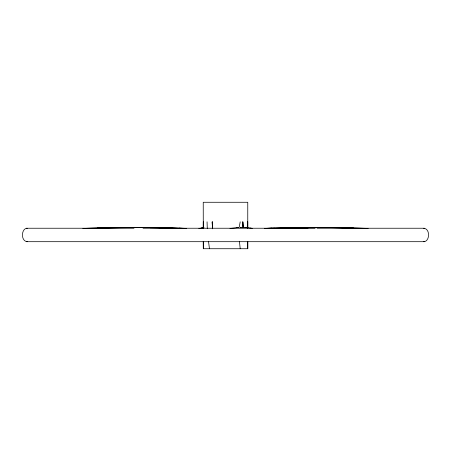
<?xml version="1.0" encoding="UTF-8"?>
<svg xmlns="http://www.w3.org/2000/svg" width="451" height="451" viewBox="0 0 451 451"><rect width="100%" height="100%" fill="white"/><g stroke="black" fill="none" stroke-linecap="round" stroke-linejoin="round"><path stroke-width="0.68" d="M247.746 228.172L247.762 221.847M203.277 228.172L203.238 202.273L247.762 202.273L247.762 228.071M203.26 228.589L203.311 221.847L203.328 228.736M247.255 228.144L247.441 221.847L247.56 227.868M239.199 227.327L240.203 221.847M242.458 227.394L240.157 227.422M198.829 228.46L203.931 227.62M202.048 227.817L201.755 227.89L203.886 227.62M133.992 228.24L26.586 228.24C20.836 229.418 21.073 241.713 27.308 241.567M423.692 228.364C429.938 228.206 430.153 240.496 424.414 241.691L26.586 241.691M229.971 228.46L238.37 227.496M237.976 227.518L236.239 227.693L238.669 227.496M240.524 227.422L240.975 227.394M264.404 228.426L271.868 228.065M267.798 228.448L274.62 228.178M83.029 228.409L131.117 227.422M83.029 228.437C116.403 227.152 149.828 227.062 183.202 228.448M280.81 227.986L292.575 227.699M282.89 228.426L315.136 228.437M290.489 227.98L292.575 227.935M97.523 227.964L131.117 227.62M292.575 227.586L265.087 228.431C299.351 226.802 333.695 227.276 367.971 228.409M294.666 227.552L310.395 227.394M300.93 227.445L286.312 227.67L300.93 227.518M126.348 227.53L150.07 227.546M112.04 227.62L121.578 227.518M302.283 227.53L310.395 227.445L302.959 227.53M300.93 227.422L329.422 227.592M143.035 228.24L307.965 228.24M317.008 228.24L424.414 228.24M203.271 241.719L203.311 248.726L247.762 248.726L247.762 241.719M319.883 227.422L367.971 228.437M331.468 227.637L353.477 227.964M331.468 227.541L338.96 227.62M155.629 227.575L185.913 228.431L150.07 227.422M150.07 227.766L176.38 228.426M243.1 227.355L242.807 221.847L243.089 227.389L248.478 227.744L252.148 228.46L250.559 228.138L251.579 228.336M179.132 228.065L186.596 228.426M423.692 241.567L424.414 241.691M26.586 228.24L27.308 228.364M208.525 241.251L209.433 248.726M239.43 241.251L240.203 248.726M242.807 221.847L243.083 227.389M207.054 221.847L207.285 228.696M212.427 228.775L212.258 221.847L212.444 228.736L212.258 221.847L212.398 228.099M203.283 241.37L203.311 248.726M247.746 241.37L247.762 248.726M164.688 227.67L150.07 227.445L164.688 227.693M246.573 227.592L245.135 227.496L246.573 227.592"/></g></svg>
